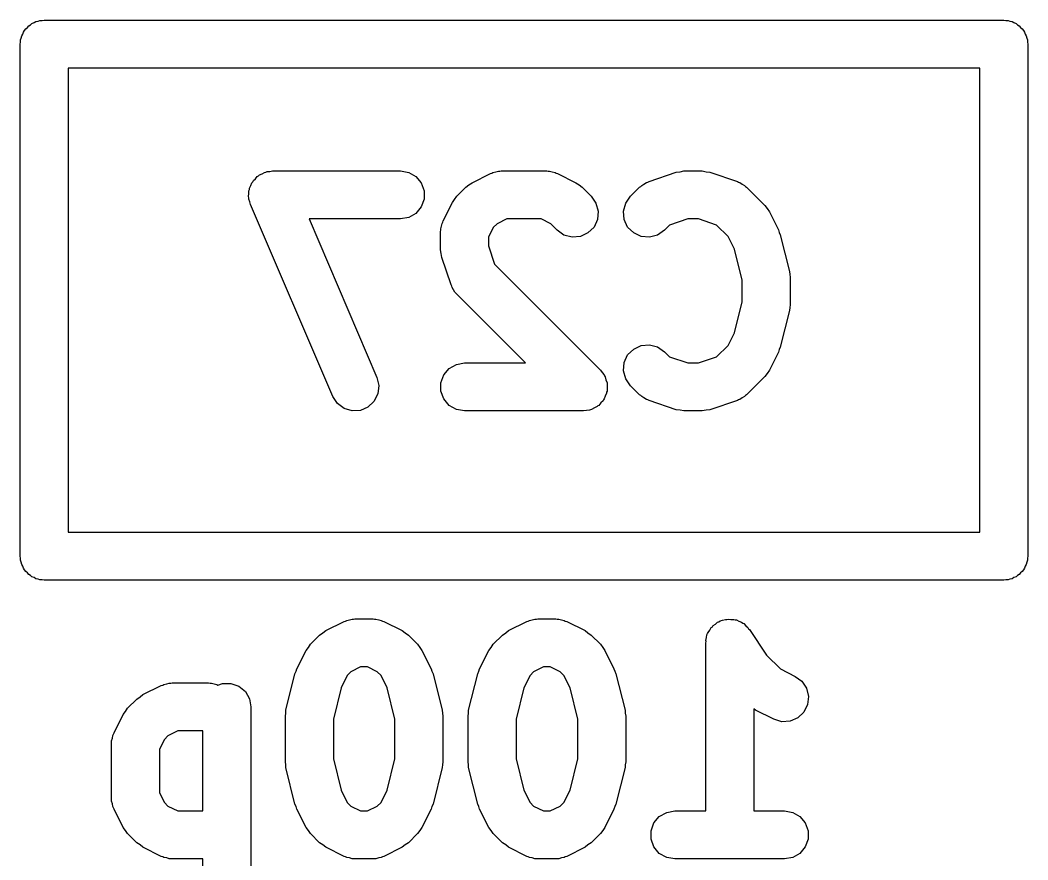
# Model space of a CAD drawing. Extents: x 100 to 214, y -112 to -50.
# Drawn here: x 132.825 to 135.975, y -91.549 to -88.925 of the extents above; entities that cross this region are included whole.
import ezdxf

# ---------------------------------------------------------------- set-up
doc = ezdxf.new("R2010")
doc.units = 0
doc.header["$MEASUREMENT"] = 0
doc.layers.add('BLACK', color=7, linetype='CONTINUOUS')

msp = doc.modelspace()

# ---------------------------------------------------------------- linework, layer by layer
at = {"layer": 'Black'}
for p, q in [((132.839, -88.9575), (132.843, -88.9518)), ((132.843, -88.9518), (132.848, -88.9476)), ((132.848, -88.9476), (132.852, -88.9425)), ((132.852, -88.9425), (132.857, -88.9393)), ((132.857, -88.9393), (132.862, -88.935)), ((132.862, -88.935), (132.869, -88.9328)), ((132.869, -88.9328), (132.874, -88.9295)), ((132.874, -88.9295), (132.881, -88.9284)), ((132.881, -88.9284), (132.887, -88.9261)), ((132.887, -88.9261), (132.894, -88.9261)), ((132.894, -88.9261), (132.9, -88.925)), ((132.9, -88.925), (135.9, -88.925)), ((135.9, -88.925), (135.906, -88.9261)), ((135.906, -88.9261), (135.913, -88.9261)), ((135.913, -88.9261), (135.919, -88.9284)), ((135.919, -88.9284), (135.926, -88.9295)), ((135.926, -88.9295), (135.931, -88.9328)), ((135.931, -88.9328), (135.938, -88.935)), ((135.938, -88.935), (135.943, -88.9393)), ((135.943, -88.9393), (135.948, -88.9425)), ((135.948, -88.9425), (135.952, -88.9476)), ((135.952, -88.9476), (135.957, -88.9518)), ((135.957, -88.9518), (135.961, -88.9575)), ((132.826, -88.987), (132.828, -88.9808)), ((132.826, -88.9935), (132.826, -88.987)), ((132.828, -88.9808), (132.83, -88.9743)), ((132.83, -88.9743), (132.833, -88.9687)), ((132.833, -88.9687), (132.835, -88.9625)), ((132.835, -88.9625), (132.839, -88.9575)), ((135.961, -88.9575), (135.965, -88.9625)), ((135.965, -88.9625), (135.967, -88.9687)), ((135.967, -88.9687), (135.97, -88.9743)), ((135.97, -88.9743), (135.972, -88.9808)), ((135.972, -88.9808), (135.974, -88.987)), ((135.974, -88.987), (135.974, -88.9935)), ((132.825, -89), (132.826, -88.9935)), ((132.825, -90.6), (132.825, -89)), ((135.974, -88.9935), (135.975, -89)), ((135.975, -89), (135.975, -90.6)), ((132.975, -89.075), (132.975, -90.525)), ((135.825, -89.075), (132.975, -89.075)), ((135.825, -90.525), (135.825, -89.075)), ((133.606, -89.3979), (133.614, -89.3964)), ((133.614, -89.3964), (134.014, -89.3964)), ((134.014, -89.3964), (134.04, -89.401)), ((134.312, -89.3994), (134.32, -89.3969)), ((134.32, -89.3969), (134.324, -89.3972)), ((134.324, -89.3972), (134.329, -89.3964)), ((134.329, -89.3964), (134.471, -89.3964)), ((134.471, -89.3964), (134.476, -89.3972)), ((134.476, -89.3972), (134.48, -89.3969)), ((134.48, -89.3969), (134.488, -89.3994)), ((134.888, -89.3985), (134.9, -89.3964)), ((134.9, -89.3964), (134.957, -89.3964)), ((134.957, -89.3964), (134.969, -89.3985)), ((133.552, -89.4305), (133.554, -89.4265)), ((133.554, -89.4265), (133.561, -89.4206)), ((133.561, -89.4206), (133.566, -89.414)), ((133.566, -89.414), (133.57, -89.4117)), ((133.57, -89.4117), (133.573, -89.4087)), ((133.573, -89.4087), (133.581, -89.4053)), ((133.581, -89.4053), (133.589, -89.401)), ((133.589, -89.401), (133.593, -89.4002)), ((133.593, -89.4002), (133.597, -89.3984)), ((133.597, -89.3984), (133.606, -89.3979)), ((134.04, -89.401), (134.062, -89.414)), ((134.062, -89.414), (134.079, -89.4339)), ((134.238, -89.4329), (134.295, -89.4043)), ((134.295, -89.4043), (134.299, -89.4031)), ((134.299, -89.4031), (134.303, -89.401)), ((134.303, -89.401), (134.312, -89.3994)), ((134.488, -89.3994), (134.497, -89.401)), ((134.497, -89.401), (134.501, -89.4031)), ((134.501, -89.4031), (134.505, -89.4043)), ((134.505, -89.4043), (134.562, -89.4329)), ((134.791, -89.4288), (134.876, -89.4003)), ((134.876, -89.4003), (134.888, -89.3985)), ((134.969, -89.3985), (134.981, -89.4003)), ((134.981, -89.4003), (135.067, -89.4288)), ((133.54, -89.4584), (133.542, -89.4542)), ((133.54, -89.467), (133.54, -89.4584)), ((133.542, -89.4497), (133.546, -89.442)), ((133.542, -89.4542), (133.542, -89.4497)), ((133.546, -89.442), (133.549, -89.4339)), ((133.549, -89.4339), (133.552, -89.4305)), ((134.079, -89.4339), (134.088, -89.4584)), ((134.088, -89.4584), (134.088, -89.4845)), ((134.19, -89.4755), (134.218, -89.447)), ((134.218, -89.447), (134.228, -89.4401)), ((134.228, -89.4401), (134.238, -89.4329)), ((134.562, -89.4329), (134.572, -89.4401)), ((134.572, -89.4401), (134.582, -89.447)), ((134.582, -89.447), (134.61, -89.4755)), ((134.733, -89.4755), (134.761, -89.447)), ((134.761, -89.447), (134.765, -89.4445)), ((134.765, -89.4445), (134.768, -89.4413)), ((134.768, -89.4413), (134.775, -89.4371)), ((134.775, -89.4371), (134.783, -89.432)), ((134.783, -89.432), (134.787, -89.4309)), ((134.787, -89.4309), (134.791, -89.4288)), ((135.067, -89.4288), (135.07, -89.4309)), ((135.07, -89.4309), (135.075, -89.432)), ((135.075, -89.432), (135.082, -89.4371)), ((135.082, -89.4371), (135.089, -89.4413)), ((135.089, -89.4413), (135.092, -89.4445)), ((135.092, -89.4445), (135.096, -89.447)), ((135.096, -89.447), (135.153, -89.5041)), ((133.539, -89.4756), (133.54, -89.467)), ((133.54, -89.48), (133.539, -89.4756)), ((133.54, -89.4845), (133.54, -89.48)), ((133.543, -89.4926), (133.54, -89.4845)), ((134.088, -89.4845), (134.079, -89.5089)), ((134.176, -89.495), (134.183, -89.4854)), ((134.183, -89.4854), (134.19, -89.4755)), ((134.61, -89.4755), (134.625, -89.4969)), ((134.718, -89.4969), (134.733, -89.4755)), ((133.545, -89.501), (133.543, -89.4926)), ((133.802, -90.101), (133.545, -89.501)), ((134.079, -89.5089), (134.062, -89.5289)), ((134.147, -89.5522), (134.176, -89.495)), ((134.625, -89.4969), (134.632, -89.522)), ((134.632, -89.522), (134.63, -89.548)), ((134.711, -89.522), (134.718, -89.4969)), ((134.713, -89.548), (134.711, -89.522)), ((135.153, -89.5041), (135.16, -89.5139)), ((135.16, -89.5139), (135.167, -89.5236)), ((134.014, -89.5464), (133.728, -89.5464)), ((133.728, -89.5464), (133.94, -90.0419)), ((134.04, -89.5419), (134.014, -89.5464)), ((134.062, -89.5289), (134.04, -89.5419)), ((134.146, -89.5563), (134.147, -89.5522)), ((134.346, -89.5464), (134.316, -89.5616)), ((134.454, -89.5464), (134.346, -89.5464)), ((134.484, -89.5616), (134.454, -89.5464)), ((134.63, -89.548), (134.619, -89.5716)), ((134.724, -89.5716), (134.713, -89.548)), ((134.912, -89.5464), (134.855, -89.5656)), ((134.945, -89.5464), (134.912, -89.5464)), ((135.002, -89.5656), (134.945, -89.5464)), ((135.167, -89.5236), (135.196, -89.5807)), ((134.139, -89.5857), (134.14, -89.5815)), ((134.139, -89.6429), (134.139, -89.5857)), ((134.14, -89.5771), (134.142, -89.5687)), ((134.14, -89.5815), (134.14, -89.5771)), ((134.142, -89.5687), (134.144, -89.5601)), ((134.144, -89.5601), (134.146, -89.5563)), ((134.304, -89.573), (134.289, -89.6034)), ((134.316, -89.5616), (134.304, -89.573)), ((134.504, -89.5816), (134.484, -89.5616)), ((134.525, -89.5965), (134.504, -89.5816)), ((134.619, -89.5716), (134.6, -89.59)), ((134.743, -89.59), (134.724, -89.5716)), ((134.839, -89.5816), (134.817, -89.5965)), ((134.855, -89.5656), (134.839, -89.5816)), ((135.038, -89.6016), (135.002, -89.5656)), ((135.196, -89.5807), (135.198, -89.5886)), ((134.289, -89.6034), (134.289, -89.6307)), ((134.551, -89.6033), (134.525, -89.5965)), ((134.577, -89.601), (134.551, -89.6033)), ((134.6, -89.59), (134.577, -89.601)), ((134.766, -89.601), (134.743, -89.59)), ((134.792, -89.6033), (134.766, -89.601)), ((134.817, -89.5965), (134.792, -89.6033)), ((135.058, -89.6405), (135.038, -89.6016)), ((135.198, -89.5886), (135.201, -89.5961)), ((135.201, -89.5961), (135.23, -89.7104)), ((134.141, -89.6547), (134.139, -89.6429)), ((134.289, -89.6307), (134.308, -89.6881)), ((135.082, -89.7378), (135.058, -89.6405)), ((134.143, -89.6666), (134.141, -89.6547)), ((134.172, -89.7523), (134.143, -89.6666)), ((134.308, -89.6881), (134.639, -90.0184)), ((135.23, -89.7104), (135.231, -89.7195)), ((135.082, -89.8051), (135.082, -89.7378)), ((135.231, -89.7195), (135.232, -89.7286)), ((135.232, -89.7286), (135.232, -89.8143)), ((134.174, -89.7561), (134.172, -89.7523)), ((134.175, -89.7603), (134.174, -89.7561)), ((134.18, -89.7675), (134.175, -89.7603)), ((134.184, -89.7752), (134.18, -89.7675)), ((134.187, -89.7781), (134.184, -89.7752)), ((134.19, -89.7816), (134.187, -89.7781)), ((134.405, -89.9964), (134.19, -89.7816)), ((135.058, -89.9024), (135.082, -89.8051)), ((135.23, -89.8325), (135.201, -89.9468)), ((135.231, -89.8233), (135.23, -89.8325)), ((135.232, -89.8143), (135.231, -89.8233)), ((135.038, -89.9413), (135.058, -89.9024)), ((134.724, -89.9713), (134.743, -89.9528)), ((134.743, -89.9528), (134.766, -89.9418)), ((134.766, -89.9418), (134.792, -89.9396)), ((134.792, -89.9396), (134.817, -89.9463)), ((134.817, -89.9463), (134.839, -89.9613)), ((134.839, -89.9613), (134.855, -89.9773)), ((135.002, -89.9773), (135.038, -89.9413)), ((135.196, -89.9621), (135.167, -90.0193)), ((135.198, -89.9543), (135.196, -89.9621)), ((135.201, -89.9468), (135.198, -89.9543)), ((134.711, -90.0208), (134.713, -89.9949)), ((134.713, -89.9949), (134.724, -89.9713)), ((134.855, -89.9773), (134.912, -89.9964)), ((134.945, -89.9964), (135.002, -89.9773)), ((134.149, -90.0339), (134.166, -90.014)), ((134.166, -90.014), (134.189, -90.001)), ((134.189, -90.001), (134.214, -89.9964)), ((134.214, -89.9964), (134.405, -89.9964)), ((134.639, -90.0184), (134.644, -90.0264)), ((134.644, -90.0264), (134.651, -90.0339)), ((134.718, -90.046), (134.711, -90.0208)), ((134.912, -89.9964), (134.945, -89.9964)), ((135.167, -90.0193), (135.16, -90.0289)), ((133.94, -90.0419), (133.946, -90.0672)), ((134.14, -90.0584), (134.149, -90.0339)), ((134.14, -90.0845), (134.14, -90.0584)), ((134.651, -90.0339), (134.652, -90.037)), ((134.652, -90.037), (134.654, -90.0397)), ((134.654, -90.0397), (134.656, -90.0492)), ((134.656, -90.0492), (134.66, -90.0584)), ((134.66, -90.0584), (134.66, -90.0617)), ((134.733, -90.0673), (134.718, -90.046)), ((135.153, -90.0387), (135.096, -90.0959)), ((135.16, -90.0289), (135.153, -90.0387)), ((133.946, -90.0672), (133.943, -90.0931)), ((134.149, -90.1089), (134.14, -90.0845)), ((134.66, -90.0845), (134.658, -90.0876)), ((134.658, -90.0876), (134.658, -90.0908)), ((134.66, -90.0617), (134.66, -90.0649)), ((134.66, -90.0649), (134.66, -90.0746)), ((134.66, -90.0746), (134.66, -90.0845)), ((134.761, -90.0959), (134.733, -90.0673)), ((133.817, -90.1228), (133.802, -90.101)), ((133.931, -90.1164), (133.912, -90.1342)), ((133.943, -90.0931), (133.931, -90.1164)), ((134.166, -90.1289), (134.149, -90.1089)), ((134.64, -90.1214), (134.634, -90.1289)), ((134.647, -90.1144), (134.64, -90.1214)), ((134.649, -90.1115), (134.647, -90.1144)), ((134.651, -90.1089), (134.649, -90.1115)), ((134.654, -90.0997), (134.651, -90.1089)), ((134.658, -90.0908), (134.654, -90.0997)), ((134.765, -90.0984), (134.761, -90.0959)), ((134.768, -90.1016), (134.765, -90.0984)), ((134.775, -90.1058), (134.768, -90.1016)), ((134.783, -90.1108), (134.775, -90.1058)), ((134.787, -90.1119), (134.783, -90.1108)), ((134.791, -90.114), (134.787, -90.1119)), ((134.876, -90.1426), (134.791, -90.114)), ((135.067, -90.114), (134.981, -90.1426)), ((135.07, -90.1119), (135.067, -90.114)), ((135.075, -90.1108), (135.07, -90.1119)), ((135.082, -90.1058), (135.075, -90.1108)), ((135.089, -90.1016), (135.082, -90.1058)), ((135.092, -90.0984), (135.089, -90.1016)), ((135.096, -90.0959), (135.092, -90.0984)), ((133.838, -90.1384), (133.817, -90.1228)), ((133.863, -90.1459), (133.838, -90.1384)), ((133.889, -90.1444), (133.863, -90.1459)), ((133.912, -90.1342), (133.889, -90.1444)), ((134.189, -90.1419), (134.166, -90.1289)), ((134.214, -90.1464), (134.189, -90.1419)), ((134.586, -90.1464), (134.214, -90.1464)), ((134.595, -90.1447), (134.586, -90.1464)), ((134.605, -90.1439), (134.595, -90.1447)), ((134.608, -90.1425), (134.605, -90.1439)), ((134.611, -90.1419), (134.608, -90.1425)), ((134.62, -90.137), (134.611, -90.1419)), ((134.629, -90.1329), (134.62, -90.137)), ((134.631, -90.1305), (134.629, -90.1329)), ((134.634, -90.1289), (134.631, -90.1305)), ((134.888, -90.1443), (134.876, -90.1426)), ((134.9, -90.1464), (134.888, -90.1443)), ((134.957, -90.1464), (134.9, -90.1464)), ((134.969, -90.1443), (134.957, -90.1464)), ((134.981, -90.1426), (134.969, -90.1443)), ((132.975, -90.525), (135.825, -90.525)), ((132.826, -90.6065), (132.825, -90.6)), ((132.826, -90.613), (132.826, -90.6065)), ((132.828, -90.6192), (132.826, -90.613)), ((132.83, -90.6257), (132.828, -90.6192)), ((135.972, -90.6192), (135.97, -90.6257)), ((135.974, -90.613), (135.972, -90.6192)), ((135.975, -90.6), (135.974, -90.6065)), ((135.974, -90.6065), (135.974, -90.613)), ((132.833, -90.6313), (132.83, -90.6257)), ((132.835, -90.6375), (132.833, -90.6313)), ((132.839, -90.6425), (132.835, -90.6375)), ((132.843, -90.6482), (132.839, -90.6425)), ((132.848, -90.6524), (132.843, -90.6482)), ((132.852, -90.6575), (132.848, -90.6524)), ((135.952, -90.6524), (135.948, -90.6575)), ((135.957, -90.6482), (135.952, -90.6524)), ((135.961, -90.6425), (135.957, -90.6482)), ((135.965, -90.6375), (135.961, -90.6425)), ((135.967, -90.6313), (135.965, -90.6375)), ((135.97, -90.6257), (135.967, -90.6313)), ((132.857, -90.6607), (132.852, -90.6575)), ((132.862, -90.665), (132.857, -90.6607)), ((132.869, -90.6672), (132.862, -90.665)), ((132.874, -90.6705), (132.869, -90.6672)), ((132.881, -90.6716), (132.874, -90.6705)), ((132.887, -90.6739), (132.881, -90.6716)), ((132.894, -90.6739), (132.887, -90.6739)), ((132.9, -90.675), (132.894, -90.6739)), ((135.9, -90.675), (132.9, -90.675)), ((135.906, -90.6739), (135.9, -90.675)), ((135.913, -90.6739), (135.906, -90.6739)), ((135.919, -90.6716), (135.913, -90.6739)), ((135.926, -90.6705), (135.919, -90.6716)), ((135.931, -90.6672), (135.926, -90.6705)), ((135.938, -90.665), (135.931, -90.6672)), ((135.943, -90.6607), (135.938, -90.665)), ((135.948, -90.6575), (135.943, -90.6607)), ((133.781, -90.8329), (133.838, -90.8043)), ((133.838, -90.8043), (133.842, -90.8031)), ((133.842, -90.8031), (133.846, -90.801)), ((133.846, -90.801), (133.854, -90.7994)), ((133.854, -90.7994), (133.863, -90.7969)), ((133.863, -90.7969), (133.867, -90.7972)), ((133.867, -90.7972), (133.871, -90.7964)), ((133.871, -90.7964), (133.929, -90.7964)), ((133.929, -90.7964), (133.933, -90.7972)), ((133.933, -90.7972), (133.937, -90.7969)), ((133.937, -90.7969), (133.946, -90.7994)), ((133.946, -90.7994), (133.954, -90.801)), ((133.954, -90.801), (133.958, -90.8031)), ((133.958, -90.8031), (133.962, -90.8043)), ((133.962, -90.8043), (134.019, -90.8329)), ((134.352, -90.8329), (134.409, -90.8043)), ((134.409, -90.8043), (134.413, -90.8031)), ((134.413, -90.8031), (134.417, -90.801)), ((134.417, -90.801), (134.426, -90.7994)), ((134.426, -90.7994), (134.434, -90.7969)), ((134.434, -90.7969), (134.439, -90.7972)), ((134.439, -90.7972), (134.443, -90.7964)), ((134.443, -90.7964), (134.5, -90.7964)), ((134.5, -90.7964), (134.504, -90.7972)), ((134.504, -90.7972), (134.509, -90.7969)), ((134.509, -90.7969), (134.517, -90.7994)), ((134.517, -90.7994), (134.526, -90.801)), ((134.526, -90.801), (134.529, -90.8031)), ((134.529, -90.8031), (134.534, -90.8043)), ((134.534, -90.8043), (134.591, -90.8329)), ((134.991, -90.8172), (134.999, -90.8122)), ((134.999, -90.8122), (135.005, -90.8065)), ((135.005, -90.8065), (135.009, -90.8051)), ((135.009, -90.8051), (135.013, -90.8027)), ((135.013, -90.8027), (135.021, -90.8006)), ((135.021, -90.8006), (135.03, -90.7976)), ((135.03, -90.7976), (135.034, -90.7976)), ((135.034, -90.7976), (135.038, -90.7966)), ((135.038, -90.7966), (135.047, -90.7976)), ((135.047, -90.7976), (135.056, -90.7976)), ((135.056, -90.7976), (135.06, -90.799)), ((135.06, -90.799), (135.064, -90.7994)), ((135.064, -90.7994), (135.072, -90.8034)), ((135.072, -90.8034), (135.08, -90.8065)), ((135.08, -90.8065), (135.084, -90.8091)), ((135.084, -90.8091), (135.087, -90.811)), ((135.087, -90.811), (135.093, -90.8175)), ((133.761, -90.847), (133.771, -90.8401)), ((133.771, -90.8401), (133.781, -90.8329)), ((134.019, -90.8329), (134.029, -90.8401)), ((134.029, -90.8401), (134.039, -90.847)), ((134.333, -90.847), (134.343, -90.8401)), ((134.343, -90.8401), (134.352, -90.8329)), ((134.591, -90.8329), (134.6, -90.8401)), ((134.6, -90.8401), (134.61, -90.847)), ((134.971, -90.8546), (134.972, -90.8458)), ((134.972, -90.8458), (134.974, -90.8422)), ((134.974, -90.8422), (134.976, -90.8382)), ((134.976, -90.8382), (134.981, -90.831)), ((134.981, -90.831), (134.985, -90.8232)), ((134.985, -90.8232), (134.989, -90.8205)), ((134.989, -90.8205), (134.991, -90.8172)), ((135.093, -90.8175), (135.1, -90.8232)), ((135.1, -90.8232), (135.102, -90.8268)), ((135.102, -90.8268), (135.105, -90.8298)), ((135.105, -90.8298), (135.158, -90.9094)), ((133.726, -90.8854), (133.733, -90.8755)), ((133.733, -90.8755), (133.761, -90.847)), ((134.039, -90.847), (134.067, -90.8755)), ((134.067, -90.8755), (134.074, -90.8854)), ((134.297, -90.8854), (134.304, -90.8755)), ((134.304, -90.8755), (134.333, -90.847)), ((134.61, -90.847), (134.639, -90.8755)), ((134.639, -90.8755), (134.646, -90.8854)), ((134.968, -90.8632), (134.971, -90.8546)), ((134.969, -90.8673), (134.968, -90.8632)), ((134.968, -90.8714), (134.969, -90.8673)), ((134.968, -91.3964), (134.968, -90.8714)), ((133.69, -90.9522), (133.719, -90.895)), ((133.719, -90.895), (133.726, -90.8854)), ((134.074, -90.8854), (134.081, -90.895)), ((134.081, -90.895), (134.11, -90.9522)), ((134.261, -90.9522), (134.29, -90.895)), ((134.29, -90.895), (134.297, -90.8854)), ((134.646, -90.8854), (134.653, -90.895)), ((134.653, -90.895), (134.681, -90.9522)), ((135.158, -90.9094), (135.202, -90.9526)), ((133.656, -91.0818), (133.684, -90.9675)), ((133.684, -90.9675), (133.688, -90.96)), ((133.688, -90.96), (133.69, -90.9522)), ((133.859, -90.9616), (133.847, -90.973)), ((133.889, -90.9464), (133.859, -90.9616)), ((133.911, -90.9464), (133.889, -90.9464)), ((133.941, -90.9616), (133.911, -90.9464)), ((133.953, -90.973), (133.941, -90.9616)), ((134.11, -90.9522), (134.112, -90.96)), ((134.112, -90.96), (134.116, -90.9675)), ((134.116, -90.9675), (134.144, -91.0818)), ((134.227, -91.0818), (134.256, -90.9675)), ((134.256, -90.9675), (134.259, -90.96)), ((134.259, -90.96), (134.261, -90.9522)), ((134.43, -90.9616), (134.419, -90.973)), ((134.461, -90.9464), (134.43, -90.9616)), ((134.482, -90.9464), (134.461, -90.9464)), ((134.513, -90.9616), (134.482, -90.9464)), ((134.524, -90.973), (134.513, -90.9616)), ((134.681, -90.9522), (134.684, -90.96)), ((134.684, -90.96), (134.687, -90.9675)), ((134.687, -90.9675), (134.716, -91.0818)), ((135.202, -90.9526), (135.248, -90.9758)), ((133.266, -91.0043), (133.271, -91.0031)), ((133.271, -91.0031), (133.274, -91.001)), ((133.274, -91.001), (133.283, -90.9994)), ((133.283, -90.9994), (133.291, -90.9969)), ((133.291, -90.9969), (133.296, -90.9972)), ((133.296, -90.9972), (133.3, -90.9964)), ((133.3, -90.9964), (133.414, -90.9964)), ((133.414, -90.9964), (133.419, -90.9972)), ((133.419, -90.9972), (133.423, -90.9969)), ((133.423, -90.9969), (133.431, -90.9994)), ((133.431, -90.9994), (133.44, -91.001)), ((133.44, -91.001), (133.443, -91.003)), ((133.443, -91.003), (133.458, -90.9976)), ((133.458, -90.9976), (133.484, -90.9976)), ((133.484, -90.9976), (133.509, -91.0065)), ((133.847, -90.973), (133.828, -91.0119)), ((133.972, -91.0119), (133.953, -90.973)), ((134.419, -90.973), (134.399, -91.0119)), ((134.544, -91.0119), (134.524, -90.973)), ((135.248, -90.9758), (135.269, -90.9913)), ((135.269, -90.9913), (135.283, -91.013)), ((133.2, -91.0401), (133.209, -91.0329)), ((133.209, -91.0329), (133.266, -91.0043)), ((133.509, -91.0065), (133.529, -91.0232)), ((133.529, -91.0232), (133.542, -91.0458)), ((133.828, -91.0119), (133.804, -91.1092)), ((133.996, -91.1092), (133.972, -91.0119)), ((134.399, -91.0119), (134.375, -91.1092)), ((134.568, -91.1092), (134.544, -91.0119)), ((135.283, -91.013), (135.289, -91.0384)), ((133.161, -91.0755), (133.19, -91.047)), ((133.19, -91.047), (133.2, -91.0401)), ((133.542, -91.0458), (133.546, -91.0714)), ((135.286, -91.0642), (135.275, -91.0875)), ((135.289, -91.0384), (135.286, -91.0642)), ((133.119, -91.1522), (133.147, -91.095)), ((133.147, -91.095), (133.154, -91.0854)), ((133.154, -91.0854), (133.161, -91.0755)), ((133.546, -91.0714), (133.546, -91.6714)), ((133.654, -91.1), (133.655, -91.091)), ((133.655, -91.091), (133.656, -91.0818)), ((134.144, -91.0818), (134.145, -91.091)), ((134.145, -91.091), (134.146, -91.1)), ((134.225, -91.1), (134.227, -91.091)), ((134.227, -91.091), (134.227, -91.0818)), ((134.716, -91.0818), (134.716, -91.091)), ((134.716, -91.091), (134.718, -91.1)), ((135.124, -91.0814), (135.118, -91.0771)), ((135.118, -91.0771), (135.118, -91.3964)), ((135.181, -91.1099), (135.124, -91.0814)), ((135.275, -91.0875), (135.256, -91.1054)), ((133.654, -91.2429), (133.654, -91.1)), ((133.804, -91.1092), (133.804, -91.2336)), ((133.996, -91.2336), (133.996, -91.1092)), ((134.146, -91.1), (134.146, -91.2429)), ((134.225, -91.2429), (134.225, -91.1)), ((134.375, -91.1092), (134.375, -91.2336)), ((134.568, -91.2336), (134.568, -91.1092)), ((134.718, -91.1), (134.718, -91.2429)), ((135.206, -91.1174), (135.181, -91.1099)), ((135.232, -91.1158), (135.206, -91.1174)), ((135.256, -91.1054), (135.232, -91.1158)), ((133.114, -91.1687), (133.115, -91.1601)), ((133.115, -91.1601), (133.117, -91.1563)), ((133.117, -91.1563), (133.119, -91.1522)), ((133.318, -91.1464), (133.287, -91.1616)), ((133.396, -91.1464), (133.318, -91.1464)), ((133.396, -91.3964), (133.396, -91.1464)), ((133.111, -91.1771), (133.114, -91.1687)), ((133.111, -91.1815), (133.111, -91.1771)), ((133.111, -91.1857), (133.111, -91.1815)), ((133.111, -91.3571), (133.111, -91.1857)), ((133.276, -91.173), (133.261, -91.2034)), ((133.287, -91.1616), (133.276, -91.173)), ((133.261, -91.2034), (133.261, -91.3394)), ((133.655, -91.2519), (133.654, -91.2429)), ((133.656, -91.261), (133.655, -91.2519)), ((133.804, -91.2336), (133.828, -91.331)), ((133.972, -91.331), (133.996, -91.2336)), ((134.145, -91.2519), (134.144, -91.261)), ((134.146, -91.2429), (134.145, -91.2519)), ((134.227, -91.2519), (134.225, -91.2429)), ((134.227, -91.261), (134.227, -91.2519)), ((134.375, -91.2336), (134.399, -91.331)), ((134.544, -91.331), (134.568, -91.2336)), ((134.718, -91.2429), (134.716, -91.2519)), ((134.716, -91.2519), (134.716, -91.261)), ((133.684, -91.3753), (133.656, -91.261)), ((134.144, -91.261), (134.116, -91.3753)), ((134.256, -91.3753), (134.227, -91.261)), ((134.716, -91.261), (134.687, -91.3753)), ((133.261, -91.3394), (133.276, -91.3699)), ((133.828, -91.331), (133.847, -91.3699)), ((133.953, -91.3699), (133.972, -91.331)), ((134.399, -91.331), (134.419, -91.3699)), ((134.524, -91.3699), (134.544, -91.331)), ((133.111, -91.3614), (133.111, -91.3571)), ((133.111, -91.3657), (133.111, -91.3614)), ((133.114, -91.3741), (133.111, -91.3657)), ((133.115, -91.3828), (133.114, -91.3741)), ((133.276, -91.3699), (133.287, -91.3812)), ((133.287, -91.3812), (133.318, -91.3964)), ((133.688, -91.3828), (133.684, -91.3753)), ((133.847, -91.3699), (133.859, -91.3812)), ((133.859, -91.3812), (133.889, -91.3964)), ((133.911, -91.3964), (133.941, -91.3812)), ((133.941, -91.3812), (133.953, -91.3699)), ((134.116, -91.3753), (134.112, -91.3828)), ((134.259, -91.3828), (134.256, -91.3753)), ((134.419, -91.3699), (134.43, -91.3812)), ((134.43, -91.3812), (134.461, -91.3964)), ((134.482, -91.3964), (134.513, -91.3812)), ((134.513, -91.3812), (134.524, -91.3699)), ((134.687, -91.3753), (134.684, -91.3828)), ((133.117, -91.3865), (133.115, -91.3828)), ((133.119, -91.3907), (133.117, -91.3865)), ((133.147, -91.4478), (133.119, -91.3907)), ((133.318, -91.3964), (133.396, -91.3964)), ((133.69, -91.3907), (133.688, -91.3828)), ((133.719, -91.4478), (133.69, -91.3907)), ((133.889, -91.3964), (133.911, -91.3964)), ((134.11, -91.3907), (134.081, -91.4478)), ((134.112, -91.3828), (134.11, -91.3907)), ((134.261, -91.3907), (134.259, -91.3828)), ((134.29, -91.4478), (134.261, -91.3907)), ((134.461, -91.3964), (134.482, -91.3964)), ((134.681, -91.3907), (134.653, -91.4478)), ((134.684, -91.3828), (134.681, -91.3907)), ((134.823, -91.414), (134.846, -91.401)), ((134.846, -91.401), (134.871, -91.3964)), ((134.871, -91.3964), (134.968, -91.3964)), ((135.118, -91.3964), (135.214, -91.3964)), ((135.214, -91.3964), (135.24, -91.401)), ((135.24, -91.401), (135.262, -91.414)), ((134.798, -91.4584), (134.806, -91.4339)), ((134.806, -91.4339), (134.823, -91.414)), ((135.262, -91.414), (135.279, -91.4339)), ((135.279, -91.4339), (135.288, -91.4584)), ((133.154, -91.4575), (133.147, -91.4478)), ((133.161, -91.4673), (133.154, -91.4575)), ((133.19, -91.4959), (133.161, -91.4673)), ((133.726, -91.4575), (133.719, -91.4478)), ((133.733, -91.4673), (133.726, -91.4575)), ((133.761, -91.4959), (133.733, -91.4673)), ((134.067, -91.4673), (134.039, -91.4959)), ((134.074, -91.4575), (134.067, -91.4673)), ((134.081, -91.4478), (134.074, -91.4575)), ((134.297, -91.4575), (134.29, -91.4478)), ((134.304, -91.4673), (134.297, -91.4575)), ((134.333, -91.4959), (134.304, -91.4673)), ((134.639, -91.4673), (134.61, -91.4959)), ((134.646, -91.4575), (134.639, -91.4673)), ((134.653, -91.4478), (134.646, -91.4575)), ((134.798, -91.4845), (134.798, -91.4584)), ((135.288, -91.4584), (135.288, -91.4845)), ((133.2, -91.5028), (133.19, -91.4959)), ((133.209, -91.5099), (133.2, -91.5028)), ((133.771, -91.5028), (133.761, -91.4959)), ((133.781, -91.5099), (133.771, -91.5028)), ((134.029, -91.5028), (134.019, -91.5099)), ((134.039, -91.4959), (134.029, -91.5028)), ((134.343, -91.5028), (134.333, -91.4959)), ((134.352, -91.5099), (134.343, -91.5028)), ((134.6, -91.5028), (134.591, -91.5099)), ((134.61, -91.4959), (134.6, -91.5028)), ((134.806, -91.5089), (134.798, -91.4845)), ((135.288, -91.4845), (135.279, -91.5089)), ((133.266, -91.5385), (133.209, -91.5099)), ((133.271, -91.5397), (133.266, -91.5385)), ((133.838, -91.5385), (133.781, -91.5099)), ((133.842, -91.5397), (133.838, -91.5385)), ((133.962, -91.5385), (133.958, -91.5397)), ((134.019, -91.5099), (133.962, -91.5385)), ((134.409, -91.5385), (134.352, -91.5099)), ((134.413, -91.5397), (134.409, -91.5385)), ((134.534, -91.5385), (134.529, -91.5397)), ((134.591, -91.5099), (134.534, -91.5385)), ((134.823, -91.5289), (134.806, -91.5089)), ((134.846, -91.5419), (134.823, -91.5289)), ((135.262, -91.5289), (135.24, -91.5419)), ((135.279, -91.5089), (135.262, -91.5289)), ((133.274, -91.5419), (133.271, -91.5397)), ((133.283, -91.5434), (133.274, -91.5419)), ((133.291, -91.5459), (133.283, -91.5434)), ((133.296, -91.5457), (133.291, -91.5459)), ((133.3, -91.5464), (133.296, -91.5457)), ((133.396, -91.5464), (133.3, -91.5464)), ((133.396, -91.6714), (133.396, -91.5464)), ((133.846, -91.5419), (133.842, -91.5397)), ((133.854, -91.5434), (133.846, -91.5419)), ((133.863, -91.5459), (133.854, -91.5434)), ((133.867, -91.5457), (133.863, -91.5459)), ((133.871, -91.5464), (133.867, -91.5457)), ((133.929, -91.5464), (133.871, -91.5464)), ((133.933, -91.5457), (133.929, -91.5464)), ((133.937, -91.5459), (133.933, -91.5457)), ((133.946, -91.5434), (133.937, -91.5459)), ((133.954, -91.5419), (133.946, -91.5434)), ((133.958, -91.5397), (133.954, -91.5419)), ((134.417, -91.5419), (134.413, -91.5397)), ((134.426, -91.5434), (134.417, -91.5419)), ((134.434, -91.5459), (134.426, -91.5434)), ((134.439, -91.5457), (134.434, -91.5459)), ((134.443, -91.5464), (134.439, -91.5457)), ((134.5, -91.5464), (134.443, -91.5464)), ((134.504, -91.5457), (134.5, -91.5464)), ((134.509, -91.5459), (134.504, -91.5457)), ((134.517, -91.5434), (134.509, -91.5459)), ((134.526, -91.5419), (134.517, -91.5434)), ((134.529, -91.5397), (134.526, -91.5419)), ((134.871, -91.5464), (134.846, -91.5419)), ((135.214, -91.5464), (134.871, -91.5464)), ((135.24, -91.5419), (135.214, -91.5464))]:
    msp.add_line(p, q, dxfattribs=at)

doc.saveas('drawing.dxf')
